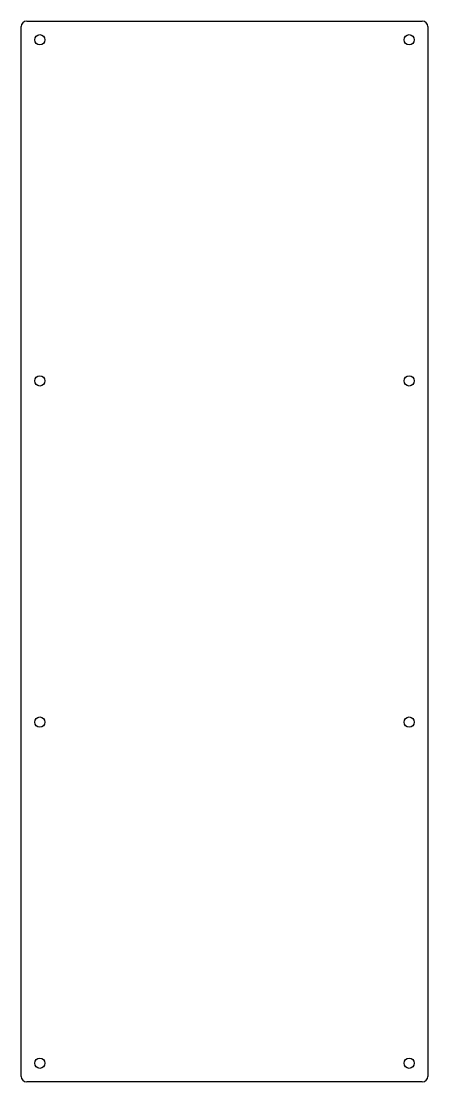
# Model space of a CAD drawing. Header units: millimetres. Extents: x -74 to 74, y -194 to 194.
import ezdxf

# ---------------------------------------------------------------- set-up
doc = ezdxf.new("R2010")
doc.units = ezdxf.units.MM
doc.layers.add('Sketch033', color=7, linetype='CONTINUOUS')

msp = doc.modelspace()

# ---------------------------------------------------------------- linework, layer by layer
at = {"layer": 'Sketch033'}
for p, q in [((-72.5, 194.5), (72.5, 194.5)), ((-74.5, -192.5), (-74.5, 192.5)), ((74.5, 192.5), (74.5, -192.5)), ((72.5, -194.5), (-72.5, -194.5))]:
    msp.add_line(p, q, dxfattribs=at)
for centre in [(-67.7, 187.7), (67.7, 187.7), (-67.7, 62.5667), (67.7, 62.5667), (-67.7, -62.5667), (67.7, -62.5667), (-67.7, -187.7), (67.7, -187.7)]:
    msp.add_circle(centre, 1.8669, dxfattribs=at)
for centre, start, end in [((-72.5, 192.5), 90, 180), ((72.5, 192.5), 0, 90), ((-72.5, -192.5), 180, -90), ((72.5, -192.5), -90, 0)]:
    msp.add_arc(centre, 2, start, end, dxfattribs=at)

doc.saveas('drawing.dxf')
